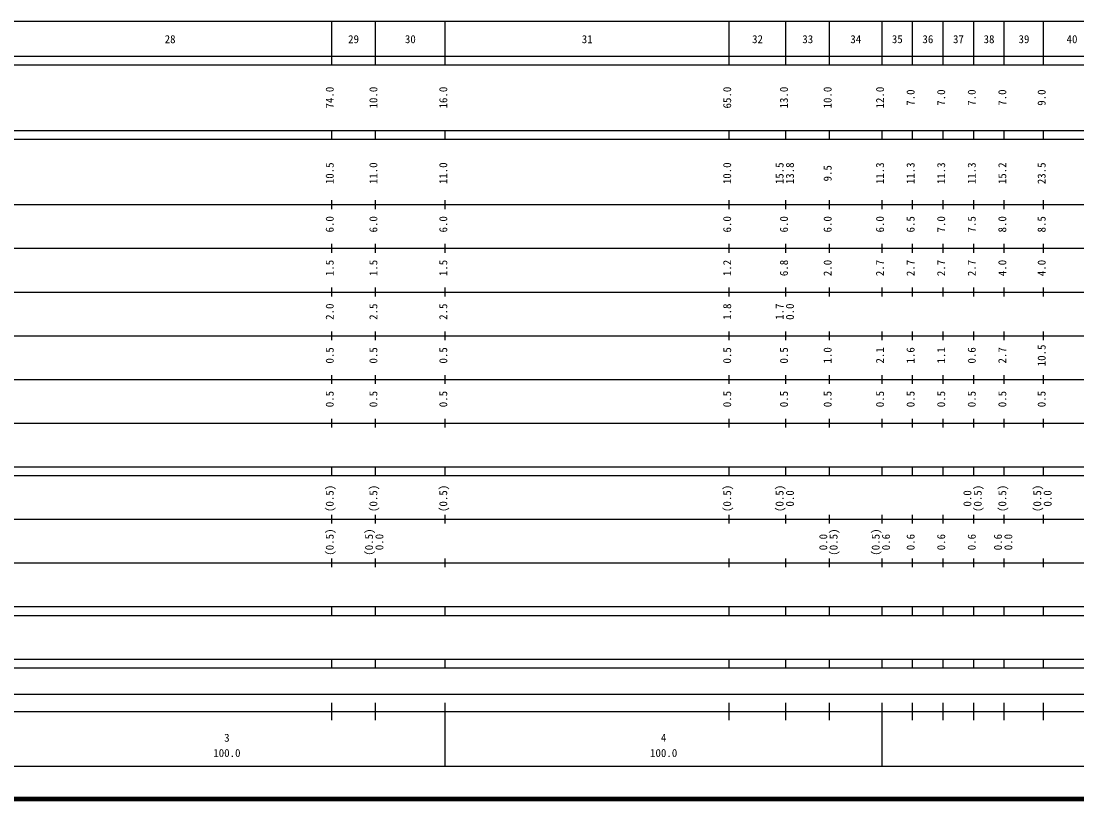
# Model space of a CAD drawing. Units: millimetres on the paper, enlarged 1000 times. Extents: x 40000 to 680000, y 20000 to 380000.
# Drawn here: x 270885 to 512615, y 20000 to 198000 of the extents above; entities that cross this region are included whole.
import ezdxf
from ezdxf.enums import TextEntityAlignment as Align

# ---------------------------------------------------------------- set-up
doc = ezdxf.new("R2010")
doc.units = ezdxf.units.MM
doc.header["$LTSCALE"] = 1000
doc.layers.add('M-TTL', color=2, linetype='Continuous', lineweight=140)
doc.layers.add('M-TTL-BAND', color=7, linetype='Continuous', lineweight=25)
doc.styles.add('ＭＳ ゴシック', font='')
doc.styles.get('ＭＳ ゴシック').set_extended_font_data('MS Gothic')

msp = doc.modelspace()

# ---------------------------------------------------------------- linework, layer by layer
at = {"layer": 'M-TTL'}
msp.add_line((40000, 20000), (680000, 20000), dxfattribs=at)
at = {"layer": 'M-TTL-BAND'}
for p, q in [((68000, 198000), (579000, 198000)), ((342000, 188000), (342000, 198000)), ((352000, 188000), (352000, 198000)), ((368000, 188000), (368000, 198000)), ((433000, 188000), (433000, 198000)), ((446000, 188000), (446000, 198000)), ((456000, 188000), (456000, 198000)), ((468000, 188000), (468000, 198000)), ((475000, 188000), (475000, 198000)), ((482000, 188000), (482000, 198000)), ((489000, 188000), (489000, 198000)), ((496000, 188000), (496000, 198000)), ((505000, 188000), (505000, 198000)), ((40000, 190000), (579000, 190000)), ((40000, 188000), (579000, 188000)), ((40000, 173000), (579000, 173000)), ((342000, 171000), (342000, 173000)), ((352000, 171000), (352000, 173000)), ((368000, 171000), (368000, 173000)), ((433000, 171000), (433000, 173000)), ((446000, 171000), (446000, 173000)), ((456000, 171000), (456000, 173000)), ((468000, 171000), (468000, 173000)), ((475000, 171000), (475000, 173000)), ((482000, 171000), (482000, 173000)), ((489000, 171000), (489000, 173000)), ((496000, 171000), (496000, 173000)), ((505000, 171000), (505000, 173000)), ((40000, 171000), (579000, 171000)), ((40000, 156000), (579000, 156000)), ((342000, 155000), (342000, 157000)), ((352000, 155000), (352000, 157000)), ((368000, 155000), (368000, 157000)), ((433000, 155000), (433000, 157000)), ((446000, 155000), (446000, 157000)), ((456000, 155000), (456000, 157000)), ((468000, 155000), (468000, 157000)), ((475000, 155000), (475000, 157000)), ((482000, 155000), (482000, 157000)), ((489000, 155000), (489000, 157000)), ((496000, 155000), (496000, 157000)), ((505000, 155000), (505000, 157000)), ((46000, 146000), (579000, 146000)), ((342000, 145000), (342000, 147000)), ((352000, 145000), (352000, 147000)), ((368000, 145000), (368000, 147000)), ((433000, 145000), (433000, 147000)), ((446000, 145000), (446000, 147000)), ((456000, 145000), (456000, 147000)), ((468000, 145000), (468000, 147000)), ((475000, 145000), (475000, 147000)), ((482000, 145000), (482000, 147000)), ((489000, 145000), (489000, 147000)), ((496000, 145000), (496000, 147000)), ((505000, 145000), (505000, 147000)), ((52000, 136000), (579000, 136000)), ((342000, 135000), (342000, 137000)), ((352000, 135000), (352000, 137000)), ((368000, 135000), (368000, 137000)), ((433000, 135000), (433000, 137000)), ((446000, 135000), (446000, 137000)), ((456000, 135000), (456000, 137000)), ((468000, 135000), (468000, 137000)), ((475000, 135000), (475000, 137000)), ((482000, 135000), (482000, 137000)), ((489000, 135000), (489000, 137000)), ((496000, 135000), (496000, 137000)), ((505000, 135000), (505000, 137000)), ((46000, 126000), (579000, 126000)), ((342000, 125000), (342000, 127000)), ((352000, 125000), (352000, 127000)), ((368000, 125000), (368000, 127000)), ((433000, 125000), (433000, 127000)), ((446000, 125000), (446000, 127000)), ((456000, 125000), (456000, 127000)), ((468000, 125000), (468000, 127000)), ((475000, 125000), (475000, 127000)), ((482000, 125000), (482000, 127000)), ((489000, 125000), (489000, 127000)), ((496000, 125000), (496000, 127000)), ((505000, 125000), (505000, 127000)), ((342000, 115000), (342000, 117000)), ((352000, 115000), (352000, 117000)), ((368000, 115000), (368000, 117000)), ((433000, 115000), (433000, 117000)), ((446000, 115000), (446000, 117000)), ((456000, 115000), (456000, 117000)), ((468000, 115000), (468000, 117000)), ((475000, 115000), (475000, 117000)), ((482000, 115000), (482000, 117000)), ((489000, 115000), (489000, 117000)), ((496000, 115000), (496000, 117000)), ((505000, 115000), (505000, 117000)), ((52000, 116000), (579000, 116000)), ((342000, 105000), (342000, 107000)), ((352000, 105000), (352000, 107000)), ((368000, 105000), (368000, 107000)), ((433000, 105000), (433000, 107000)), ((446000, 105000), (446000, 107000)), ((456000, 105000), (456000, 107000)), ((468000, 105000), (468000, 107000)), ((475000, 105000), (475000, 107000)), ((482000, 105000), (482000, 107000)), ((489000, 105000), (489000, 107000)), ((496000, 105000), (496000, 107000)), ((505000, 105000), (505000, 107000)), ((46000, 106000), (579000, 106000)), ((40000, 96000), (579000, 96000)), ((342000, 94000), (342000, 96000)), ((352000, 94000), (352000, 96000)), ((368000, 94000), (368000, 96000)), ((433000, 94000), (433000, 96000)), ((446000, 94000), (446000, 96000)), ((456000, 94000), (456000, 96000)), ((468000, 94000), (468000, 96000)), ((475000, 94000), (475000, 96000)), ((482000, 94000), (482000, 96000)), ((489000, 94000), (489000, 96000)), ((496000, 94000), (496000, 96000)), ((505000, 94000), (505000, 96000)), ((40000, 94000), (579000, 94000)), ((342000, 83000), (342000, 85000)), ((352000, 83000), (352000, 85000)), ((368000, 83000), (368000, 85000)), ((433000, 83000), (433000, 85000)), ((446000, 83000), (446000, 85000)), ((456000, 83000), (456000, 85000)), ((468000, 83000), (468000, 85000)), ((475000, 83000), (475000, 85000)), ((482000, 83000), (482000, 85000)), ((489000, 83000), (489000, 85000)), ((496000, 83000), (496000, 85000)), ((505000, 83000), (505000, 85000)), ((49000, 84000), (579000, 84000)), ((342000, 73000), (342000, 75000)), ((352000, 73000), (352000, 75000)), ((368000, 73000), (368000, 75000)), ((433000, 73000), (433000, 75000)), ((446000, 73000), (446000, 75000)), ((456000, 73000), (456000, 75000)), ((468000, 73000), (468000, 75000)), ((475000, 73000), (475000, 75000)), ((482000, 73000), (482000, 75000)), ((489000, 73000), (489000, 75000)), ((496000, 73000), (496000, 75000)), ((505000, 73000), (505000, 75000)), ((40000, 74000), (579000, 74000)), ((40000, 64000), (579000, 64000)), ((342000, 62000), (342000, 64000)), ((352000, 62000), (352000, 64000)), ((368000, 62000), (368000, 64000)), ((433000, 62000), (433000, 64000)), ((446000, 62000), (446000, 64000)), ((456000, 62000), (456000, 64000)), ((468000, 62000), (468000, 64000)), ((475000, 62000), (475000, 64000)), ((482000, 62000), (482000, 64000)), ((489000, 62000), (489000, 64000)), ((496000, 62000), (496000, 64000)), ((505000, 62000), (505000, 64000)), ((40000, 62000), (579000, 62000)), ((40000, 52000), (579000, 52000)), ((342000, 50000), (342000, 52000)), ((352000, 50000), (352000, 52000)), ((368000, 50000), (368000, 52000)), ((433000, 50000), (433000, 52000)), ((446000, 50000), (446000, 52000)), ((456000, 50000), (456000, 52000)), ((468000, 50000), (468000, 52000)), ((475000, 50000), (475000, 52000)), ((482000, 50000), (482000, 52000)), ((489000, 50000), (489000, 52000)), ((496000, 50000), (496000, 52000)), ((505000, 50000), (505000, 52000)), ((40000, 50000), (579000, 50000)), ((71000, 44000), (565000, 44000)), ((342000, 38000), (342000, 42000)), ((352000, 38000), (352000, 42000)), ((368000, 27500), (368000, 42000)), ((433000, 38000), (433000, 42000)), ((446000, 38000), (446000, 42000)), ((456000, 38000), (456000, 42000)), ((468000, 27500), (468000, 42000)), ((475000, 38000), (475000, 42000)), ((482000, 38000), (482000, 42000)), ((489000, 38000), (489000, 42000)), ((496000, 38000), (496000, 42000)), ((505000, 38000), (505000, 42000)), ((40000, 40000), (579000, 40000)), ((68000, 27500), (579000, 27500))]:
    msp.add_line(p, q, dxfattribs=at)

# ---------------------------------------------------------------- texts
at = {"layer": 'M-TTL-BAND', "style": 'ＭＳ ゴシック'}
for s, p in [('28', (305000, 192405)), ('29', (347000, 192405)), ('30', (360000, 192405)), ('31', (400500, 192405)), ('32', (439500, 192405)), ('33', (451000, 192405)), ('34', (462000, 192405)), ('35', (471500, 192405)), ('36', (478500, 192405)), ('37', (485500, 192405)), ('38', (492500, 192405)), ('39', (500500, 192405)), ('40', (511500, 192405)), ('3', (318000, 32523)), ('4', (418000, 32523)), ('100.0', (318000, 29033)), ('100.0', (418000, 29033))]:
    msp.add_text(s, height=1833, dxfattribs=at).set_placement(p, align=Align.BOTTOM_CENTER)
for s, p in [('74.0', (343000, 180500)), ('10.0', (353000, 180500)), ('16.0', (369000, 180500)), ('65.0', (434000, 180500)), ('13.0', (447000, 180500)), ('10.0', (457000, 180500)), ('12.0', (469000, 180500)), ('7.0', (476000, 180500)), ('7.0', (483000, 180500)), ('7.0', (490000, 180500)), ('7.0', (497000, 180500)), ('9.0', (506000, 180500)), ('10.5', (343000, 163174)), ('11.0', (353000, 163174)), ('11.0', (369000, 163174)), ('10.0', (434000, 163174)), ('15.5', (446000, 163174)), ('13.8', (448370, 163174)), ('9.5', (457000, 163174)), ('11.3', (469000, 163174)), ('11.3', (476000, 163174)), ('11.3', (483000, 163174)), ('11.3', (490000, 163174)), ('15.2', (497000, 163174)), ('23.5', (506000, 163174)), ('6.0', (343000, 151500)), ('6.0', (353000, 151500)), ('6.0', (369000, 151500)), ('6.0', (434000, 151500)), ('6.0', (447000, 151500)), ('6.0', (457000, 151500)), ('6.0', (469000, 151500)), ('6.5', (476000, 151500)), ('7.0', (483000, 151500)), ('7.5', (490000, 151500)), ('8.0', (497000, 151500)), ('8.5', (506000, 151500)), ('1.5', (343000, 141500)), ('1.5', (353000, 141500)), ('1.5', (369000, 141500)), ('1.2', (434000, 141500)), ('6.8', (447000, 141500)), ('2.0', (457000, 141500)), ('2.7', (469000, 141500)), ('2.7', (476000, 141500)), ('2.7', (483000, 141500)), ('2.7', (490000, 141500)), ('4.0', (497000, 141500)), ('4.0', (506000, 141500)), ('2.0', (343000, 131500)), ('2.5', (353000, 131500)), ('2.5', (369000, 131500)), ('1.8', (434000, 131500)), ('1.7', (446000, 131500)), ('0.0', (448370, 131500)), ('10.5', (506000, 121500)), ('0.5', (343000, 121500)), ('0.5', (353000, 121500)), ('0.5', (369000, 121500)), ('0.5', (434000, 121500)), ('0.5', (447000, 121500)), ('1.0', (457000, 121500)), ('2.1', (469000, 121500)), ('1.6', (476000, 121500)), ('1.1', (483000, 121500)), ('0.6', (490000, 121500)), ('2.7', (497000, 121500)), ('0.5', (343000, 111500)), ('0.5', (353000, 111500)), ('0.5', (369000, 111500)), ('0.5', (434000, 111500)), ('0.5', (447000, 111500)), ('0.5', (457000, 111500)), ('0.5', (469000, 111500)), ('0.5', (476000, 111500)), ('0.5', (483000, 111500)), ('0.5', (490000, 111500)), ('0.5', (497000, 111500)), ('0.5', (506000, 111500)), ('(0.5)', (343000, 88764)), ('(0.5)', (353000, 88764)), ('(0.5)', (369000, 88764)), ('(0.5)', (434000, 88764)), ('(0.5)', (446000, 88764)), ('0.0', (448370, 88764)), ('0.0', (489000, 88764)), ('(0.5)', (491370, 88764)), ('(0.5)', (497000, 88764)), ('(0.5)', (505000, 88764)), ('0.0', (507370, 88764)), ('(0.5)', (343000, 78764)), ('(0.5)', (352000, 78764)), (' 0.0', (354370, 78154)), ('0.0', (456000, 78764)), ('(0.5)', (458370, 78764)), ('(0.5)', (468000, 78764)), ('0.6', (470370, 78764)), ('0.6', (476000, 78764)), ('0.6', (483000, 78764)), ('0.6', (490000, 78764)), ('0.6', (496000, 78764)), ('0.0', (498370, 78764))]:
    msp.add_text(s, height=1833, rotation=90, dxfattribs=at).set_placement(p, align=Align.BOTTOM_CENTER)

doc.saveas('drawing.dxf')
